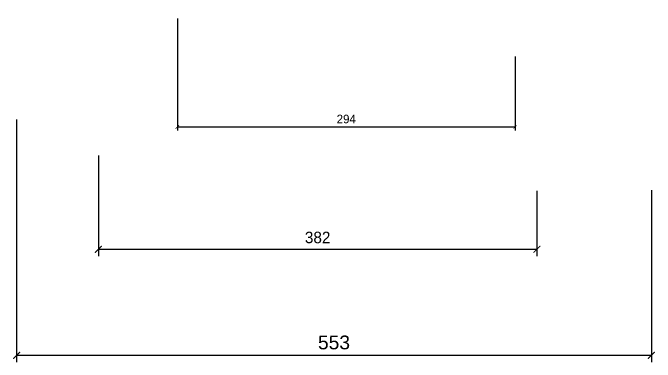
# Model space of a CAD drawing. Header units: centimetres. Extents: x 44.3 to 101.2, y -313.1 to -290.9.
# Drawn here: x 95.61 to 101.2, y -293.94 to -290.9 of the extents above; entities that cross this region are included whole.
import ezdxf

# ---------------------------------------------------------------- set-up
doc = ezdxf.new("R2010")
doc.units = ezdxf.units.CM
doc.header["$LTSCALE"] = 0.5
doc.layers.get('0').update_dxf_attribs({"lineweight": 0})
doc.layers.get('0').transparency = 0.9
doc.layers.get('Defpoints').update_dxf_attribs({"color": 130})
doc.layers.add('COTA', color=10, linetype='Continuous')
doc.layers.get('0').off()
doc.styles.add('Century Gothic', font='GOTHIC.TTF')
doc.styles.add('COTA40', font='GOTHIC.TTF', dxfattribs={"height": 0.1})
doc.styles.add('cota50', font='arial.ttf', dxfattribs={"height": 0.12})
doc.dimstyles.new('30 of COTA25', dxfattribs={"dimscale": 0, "dimtxt": 0.075, "dimasz": 0.03, "dimexe": 0.03, "dimexo": 0.05, "dimgap": 0.03, "dimtad": 1, "dimdec": 0, "dimlfac": 100, "dimzin": 9, "dimdsep": 46, "dimtxsty": 'Century Gothic', "dimblk": 'ARCHTICK', "dimcen": 0.09, "dimclrt": 7, "dimadec": 1, "dimazin": 0, "dimtfac": 1.5, "dimtdec": 0, "dimtix": 1, "dimtmove": 2, "dimatfit": 3, "dimfxl": 1, "dimtolj": 1, "dimtzin": 0, "dimarcsym": 0})
doc.dimstyles.new('COTA40', dxfattribs={"dimscale": 0, "dimtxt": 0.1, "dimasz": 0.06, "dimexe": 0.06, "dimexo": 0.059, "dimgap": 0.05, "dimtad": 1, "dimdec": 0, "dimlfac": 100, "dimzin": 0, "dimdsep": 46, "dimtxsty": 'COTA40', "dimblk": 'ARCHTICK', "dimcen": 0.09, "dimclrt": 7, "dimadec": 0, "dimazin": 0, "dimtfac": 1.5, "dimtdec": 0, "dimtix": 1, "dimtmove": 2, "dimatfit": 3, "dimfxl": 1, "dimtolj": 1, "dimtzin": 0, "dimarcsym": 0})
doc.dimstyles.new('COTA50', dxfattribs={"dimscale": 0, "dimtxt": 0.12, "dimasz": 0.06, "dimexe": 0.06, "dimexo": 0.0525, "dimgap": 0.05, "dimtad": 1, "dimdec": 0, "dimlfac": 100, "dimzin": 0, "dimdsep": 46, "dimtxsty": 'cota50', "dimblk": 'ARCHTICK', "dimcen": 0.09, "dimclrt": 7, "dimadec": 0, "dimazin": 0, "dimtfac": 1.5, "dimtdec": 0, "dimtix": 1, "dimtmove": 2, "dimatfit": 3, "dimfxl": 1, "dimtolj": 1, "dimtzin": 0, "dimarcsym": 0})

# ---------------------------------------------------------------- blocks, each defined once
blk = doc.blocks.new('_ArchTick')
at = {"color": 0, "linetype": 'ByBlock', "const_width": 0.15}
blk.add_lwpolyline([(-0.5, -0.5), (0.5, 0.5)], dxfattribs=at)
blk = doc.blocks.new('*D23')
at = {"layer": 'COTA', "color": 0, "lineweight": -2, "transparency": 16777216}
for p, q in [((97.0396, -290.947), (97.0396, -291.923)), ((99.9837, -291.279), (99.9837, -291.923)), ((97.0396, -291.893), (99.9837, -291.893))]:
    blk.add_line(p, q, dxfattribs=at)
at = {"layer": 'Defpoints', "color": 0, "lineweight": 5, "transparency": 16777216}
for p in [(97.0396, -290.897), (99.9837, -291.229), (99.9837, -291.893)]:
    blk.add_point(p, dxfattribs=at)
at = {"layer": 'COTA', "color": 0, "lineweight": -2, "transparency": 16777216, "xscale": 0.03, "yscale": 0.03, "zscale": 0.03, "rotation": 180}
blk.add_blockref('_ArchTick', (97.0396, -291.893), dxfattribs=at)
at = {"layer": 'COTA', "color": 0, "lineweight": -2, "transparency": 16777216, "xscale": 0.03, "yscale": 0.03, "zscale": 0.03}
blk.add_blockref('_ArchTick', (99.9837, -291.893), dxfattribs=at)
at = {"layer": 'COTA', "color": 7, "transparency": 16777216, "insert": (98.5116, -291.8236), "char_height": 0.075, "attachment_point": 5, "style": 'Century Gothic'}
blk.add_mtext('\\A1;294', dxfattribs=at)
blk = doc.blocks.new('*D24')
at = {"layer": 'COTA', "color": 0, "lineweight": -2, "transparency": 16777216}
for p, q in [((96.351, -292.1417), (96.351, -293.0201)), ((100.1737, -292.45), (100.1737, -293.0201)), ((96.351, -292.9601), (100.1737, -292.9601))]:
    blk.add_line(p, q, dxfattribs=at)
at = {"layer": 'Defpoints', "color": 0, "lineweight": 5, "transparency": 16777216}
for p in [(96.351, -292.0827), (100.1737, -292.391), (100.1737, -292.9601)]:
    blk.add_point(p, dxfattribs=at)
at = {"layer": 'COTA', "color": 0, "lineweight": -2, "transparency": 16777216, "xscale": 0.06, "yscale": 0.06, "zscale": 0.06, "rotation": 180}
blk.add_blockref('_ArchTick', (96.351, -292.9601), dxfattribs=at)
at = {"layer": 'COTA', "color": 0, "lineweight": -2, "transparency": 16777216, "xscale": 0.06, "yscale": 0.06, "zscale": 0.06}
blk.add_blockref('_ArchTick', (100.1737, -292.9601), dxfattribs=at)
at = {"layer": 'COTA', "color": 7, "transparency": 16777216, "insert": (98.2623, -292.8576), "char_height": 0.1, "attachment_point": 5, "style": 'COTA40'}
blk.add_mtext('\\A1;382', dxfattribs=at)
blk = doc.blocks.new('*D25')
at = {"layer": 'COTA', "color": 0, "lineweight": -2, "transparency": 16777216}
for p, q in [((95.6387, -291.8269), (95.6387, -293.945)), ((101.1709, -292.4435), (101.1709, -293.945)), ((95.6387, -293.885), (101.1709, -293.885))]:
    blk.add_line(p, q, dxfattribs=at)
at = {"layer": 'Defpoints', "color": 0, "lineweight": 5, "transparency": 16777216}
for p in [(95.6387, -291.7744), (101.1709, -292.391), (101.1709, -293.885)]:
    blk.add_point(p, dxfattribs=at)
at = {"layer": 'COTA', "color": 0, "lineweight": -2, "transparency": 16777216, "xscale": 0.06, "yscale": 0.06, "zscale": 0.06, "rotation": 180}
blk.add_blockref('_ArchTick', (95.6387, -293.885), dxfattribs=at)
at = {"layer": 'COTA', "color": 0, "lineweight": -2, "transparency": 16777216, "xscale": 0.06, "yscale": 0.06, "zscale": 0.06}
blk.add_blockref('_ArchTick', (101.1709, -293.885), dxfattribs=at)
at = {"layer": 'COTA', "color": 7, "transparency": 16777216, "insert": (98.4048, -293.7737), "char_height": 0.12, "attachment_point": 5, "style": 'cota50'}
blk.add_mtext('\\A1;553', dxfattribs=at)

msp = doc.modelspace()

# ---------------------------------------------------------------- dimensions: what is measured, and where the dimension line sits
at = {"layer": 'COTA'}
for base, p1, p2, dimstyle, picture, middle in [((99.9837, -291.893), (97.0396, -290.897), (99.9837, -291.229), '30 of COTA25', '*D23', (98.5116, -291.8236)), ((101.1709, -293.885), (95.6387, -291.7744), (101.1709, -292.391), 'COTA50', '*D25', (98.4048, -293.7737)), ((100.1737, -292.9601), (96.351, -292.0827), (100.1737, -292.391), 'COTA40', '*D24', (98.2623, -292.8576))]:
    dim = msp.add_linear_dim(base=base, p1=p1, p2=p2, dimstyle=dimstyle, override={"dimscale": 1}, dxfattribs=at)
    dim.commit()
    dim.dimension.update_dxf_attribs({"geometry": picture, "text_midpoint": middle})

doc.saveas('drawing.dxf')
